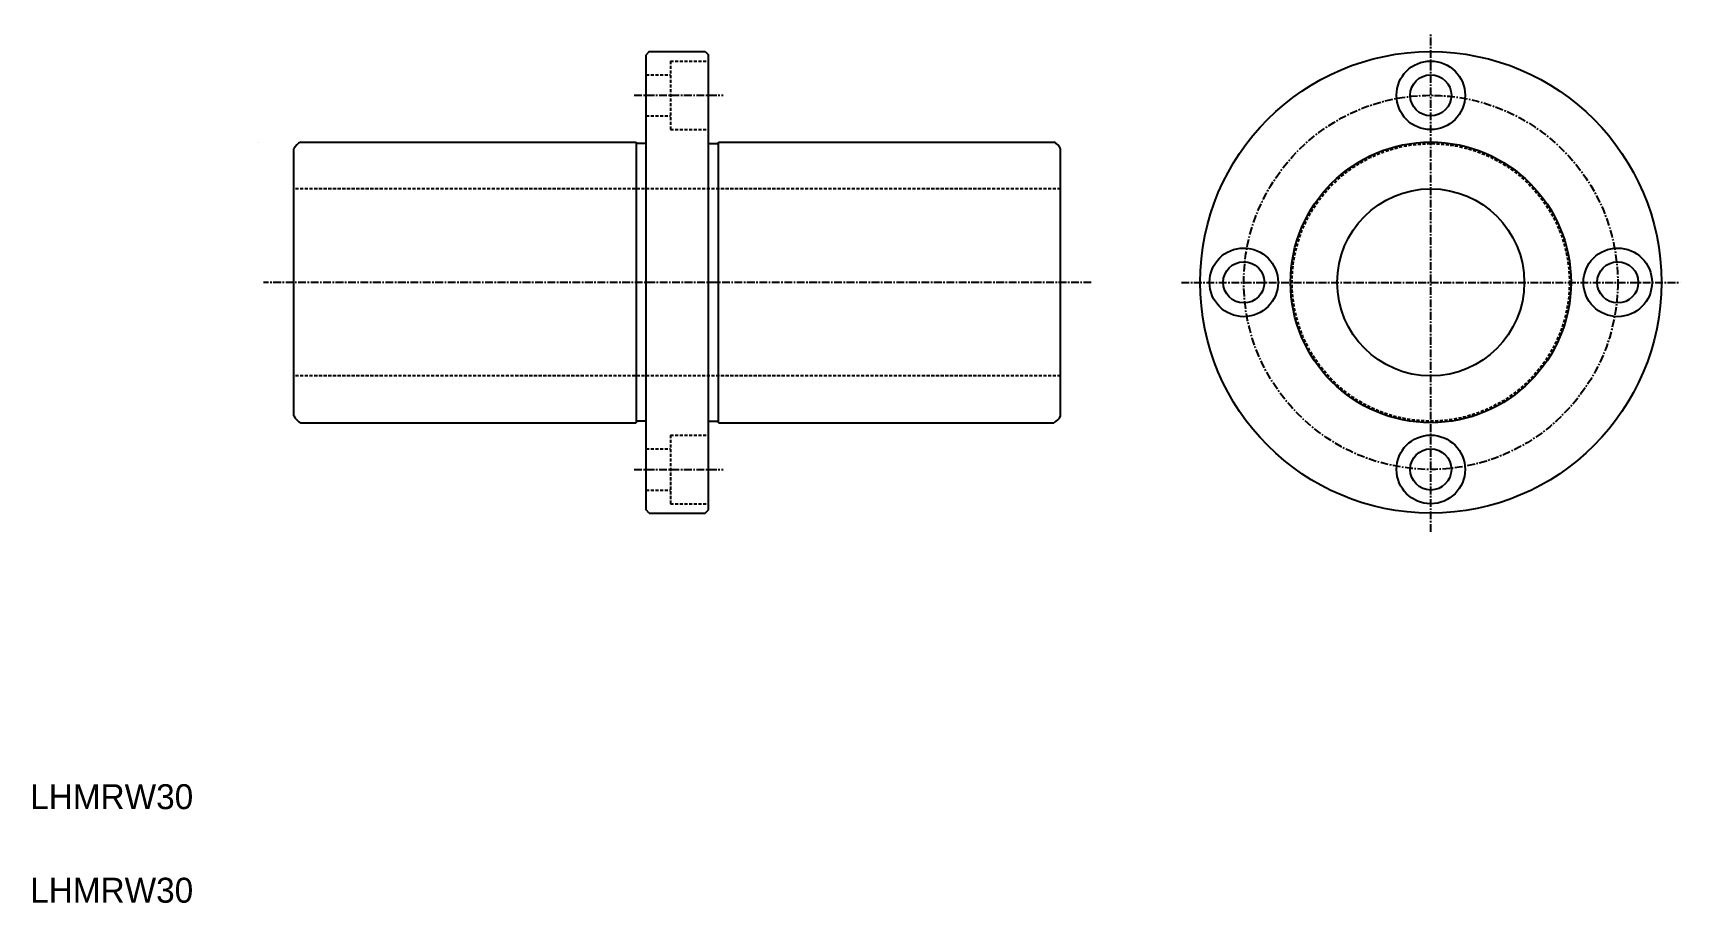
# Model space of a CAD drawing. Extents: x 10 to 275, y 10 to 149.
import ezdxf

# ---------------------------------------------------------------- set-up
doc = ezdxf.new("R2010")
doc.units = 0
doc.linetypes.add('CENTER', pattern=[2, 1.25, -0.25, 0.25, -0.25])
doc.linetypes.add('DASHED', pattern=[0.75, 0.5, -0.25])
doc.layers.get('0').update_dxf_attribs({"linetype": 'CONTINUOUS'})
doc.layers.add('CENTER', color=1, linetype='CENTER')

msp = doc.modelspace()

# ---------------------------------------------------------------- linework, layer by layer
at = {"color": 7, "linetype": 'CONTINUOUS'}
for p, q in [((109.32, 146.48), (108.82, 145.98)), ((108.82, 72.98), (108.82, 145.98)), ((109.32, 146.48), (118.32, 146.48)), ((118.32, 146.48), (118.82, 145.98)), ((118.82, 72.98), (118.82, 145.98)), ((46.57, 131.98), (46.57, 131.98)), ((52.32, 88.07), (52.32, 130.89)), ((53.41, 131.98), (107.22, 131.98)), ((107.22, 131.98), (107.22, 86.98)), ((108.82, 131.73), (107.22, 131.73)), ((118.82, 131.73), (120.42, 131.73)), ((120.42, 131.98), (174.23, 131.98)), ((120.42, 86.98), (120.42, 131.98)), ((175.32, 88.07), (175.32, 130.89)), ((108.82, 87.23), (107.22, 87.23)), ((118.82, 87.23), (120.42, 87.23)), ((53.41, 86.98), (107.22, 86.98)), ((120.42, 86.98), (174.23, 86.98)), ((109.32, 72.48), (108.82, 72.98)), ((109.32, 72.48), (118.32, 72.48)), ((118.32, 72.48), (118.82, 72.98))]:
    msp.add_line(p, q, dxfattribs=at)
at = {"color": 3, "linetype": 'DASHED'}
for p, q in [((108.82, 142.78), (112.72, 142.78)), ((112.72, 144.98), (112.72, 133.98)), ((112.72, 144.98), (118.82, 144.98)), ((108.82, 136.18), (112.72, 136.18)), ((112.72, 133.98), (118.82, 133.98)), ((175.32, 124.48), (52.32, 124.48)), ((175.32, 94.48), (52.32, 94.48)), ((112.72, 84.98), (118.82, 84.98)), ((112.72, 84.98), (112.72, 73.98)), ((108.82, 82.78), (112.72, 82.78)), ((108.82, 76.18), (112.72, 76.18)), ((112.72, 73.98), (118.82, 73.98))]:
    msp.add_line(p, q, dxfattribs=at)
at = {"color": 7, "linetype": 'CONTINUOUS'}
for centre, radius in [((234.72, 109.48), 37), ((234.72, 139.48), 5.5), ((234.72, 139.48), 3.3), ((234.72, 109.48), 22.5), ((234.72, 109.48), 15), ((204.72, 109.48), 5.5), ((264.72, 109.48), 5.5), ((204.72, 109.48), 3.3), ((264.72, 109.48), 3.3), ((234.72, 79.48), 5.5), ((234.72, 79.48), 3.3)]:
    msp.add_circle(centre, radius, dxfattribs=at)
at = {"color": 3, "linetype": 'DASHED'}
msp.add_circle((234.72, 109.48), 22.25, dxfattribs=at)
at = {"color": 7, "linetype": 'CONTINUOUS'}
for centre, start, end in [((54.17, 130.13), 112.3316, 157.6684), ((173.47, 130.13), 22.3316, 67.6684), ((54.17, 88.83), 202.3316, 247.6684), ((173.47, 88.83), 292.3316, 337.6684)]:
    msp.add_arc(centre, 2, start, end, dxfattribs=at)
at = {"layer": 'CENTER', "color": 1, "linetype": 'CENTER'}
for p, q in [((234.72, 69.48), (234.72, 149.48)), ((106.9, 139.48), (121.17, 139.48)), ((180.25, 109.48), (47.42, 109.48)), ((194.72, 109.48), (274.72, 109.48)), ((106.9, 79.48), (121.17, 79.48))]:
    msp.add_line(p, q, dxfattribs=at)
msp.add_circle((234.72, 109.48), 30, dxfattribs=at)

# ---------------------------------------------------------------- texts
at = {"color": 7, "linetype": 'CONTINUOUS'}
for p in [(10, 25), (10, 10)]:
    msp.add_text('LHMRW30', height=4, dxfattribs=at).set_placement(p)

doc.saveas('drawing.dxf')
